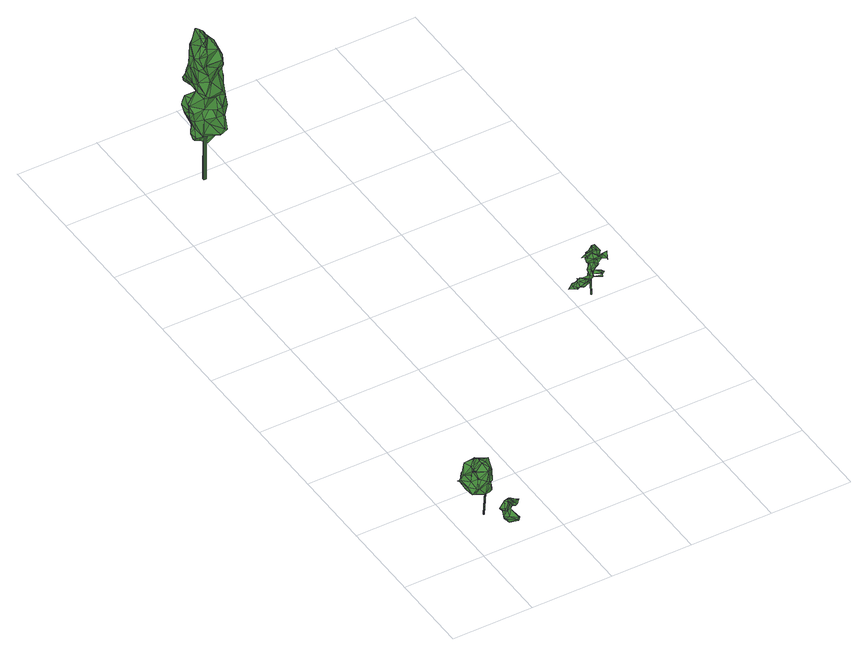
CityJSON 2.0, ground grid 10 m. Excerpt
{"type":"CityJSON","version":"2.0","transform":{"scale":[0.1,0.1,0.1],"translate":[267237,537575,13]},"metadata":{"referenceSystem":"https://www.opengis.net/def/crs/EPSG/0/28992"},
"CityObjects":{
"tree1":{"type":"SolitaryVegetationObject","attributes":{"gtid":462,"crown_width_m":5.28,"crown_median_z":17.94,"crown_r50_m":0.27,"crown_porosity":0.917,"trunk_H_m":4.08,"trunk_DBH_m":0.167,"trunk_radius_m":0.0835,"trunk_base_height_m":13.86,"original_gtid":"464"},"geometry":[{"type":"Solid","lod":"3","boundaries":[[[[0,1,2]],[[3,4,5]],[[6,5,4]],[[7,8,9]],[[10,11,12]],[[13,14,15]],[[16,17,18]],[[16,19,17]],[[20,6,21]],[[22,23,24]],[[25,26,27]],[[28,27,26]],[[29,30,31]],[[32,33,34]],[[18,17,35]],[[36,37,35]],[[32,16,38]],[[39,40,20]],[[3,0,41]],[[42,28,26]],[[43,44,39]],[[45,46,47]],[[34,33,19]],[[48,49,50]],[[51,52,53]],[[54,55,56]],[[57,45,58]],[[59,60,5]],[[35,19,36]],[[61,0,2]],[[57,58,51]],[[32,34,16]],[[62,27,63]],[[59,64,65]],[[7,58,45]],[[66,2,56]],[[34,19,16]],[[67,35,68]],[[67,18,35]],[[38,16,18]],[[49,48,69]],[[39,20,11]],[[70,71,24]],[[10,43,11]],[[72,25,73]],[[19,33,36]],[[12,11,21]],[[74,30,75]],[[23,76,24]],[[64,59,5]],[[26,77,42]],[[78,53,52]],[[7,79,8]],[[43,80,44]],[[81,69,48]],[[81,48,82]],[[32,38,14]],[[83,50,49]],[[84,46,85]],[[42,77,86]],[[87,21,6]],[[11,43,39]],[[2,1,88]],[[89,54,43]],[[21,11,20]],[[39,44,40]],[[80,90,91]],[[88,91,90]],[[66,61,2]],[[31,92,29]],[[65,60,59]],[[93,60,65]],[[33,94,36]],[[95,36,94]],[[85,96,53]],[[84,85,53]],[[30,74,31]],[[97,58,7]],[[98,58,97]],[[2,88,56]],[[74,75,46]],[[74,46,84]],[[95,99,100]],[[31,74,84]],[[56,55,66]],[[5,6,101]],[[5,101,102]],[[14,13,32]],[[103,42,104]],[[105,9,106]],[[105,106,107]],[[54,56,108]],[[8,107,106]],[[8,106,9]],[[57,51,85]],[[18,109,38]],[[29,110,30]],[[33,110,29]],[[36,95,37]],[[42,111,28]],[[53,78,112]],[[99,78,52]],[[56,88,108]],[[113,67,114]],[[115,116,54]],[[57,46,45]],[[85,46,57]],[[6,4,87]],[[117,64,102]],[[118,75,13]],[[76,63,119]],[[6,40,101]],[[6,20,40]],[[100,37,95]],[[53,96,51]],[[28,119,27]],[[63,27,119]],[[120,121,88]],[[98,51,58]],[[28,111,119]],[[82,18,67]],[[117,65,64]],[[35,37,114]],[[113,114,37]],[[85,51,96]],[[37,122,113]],[[123,113,122]],[[46,124,47]],[[125,47,124]],[[78,99,92]],[[81,126,105]],[[127,113,123]],[[127,123,86]],[[70,103,128]],[[37,100,122]],[[84,112,31]],[[128,71,70]],[[53,112,84]],[[123,122,128]],[[118,129,75]],[[52,130,23]],[[65,117,121]],[[70,42,103]],[[68,114,67]],[[111,42,70]],[[64,5,102]],[[89,3,41]],[[42,86,104]],[[97,76,98]],[[35,17,19]],[[119,111,24]],[[111,70,24]],[[119,24,76]],[[89,115,54]],[[22,24,71]],[[12,21,87]],[[54,108,80]],[[54,80,43]],[[26,25,131]],[[26,131,132]],[[93,133,0]],[[120,133,93]],[[0,133,1]],[[120,1,133]],[[33,32,110]],[[13,15,118]],[[83,107,8]],[[49,107,83]],[[69,107,49]],[[63,134,62]],[[9,62,134]],[[97,63,76]],[[62,9,105]],[[18,82,109]],[[3,5,60]],[[52,23,22]],[[14,38,109]],[[14,109,48]],[[118,15,135]],[[135,15,136]],[[75,124,46]],[[93,65,120]],[[41,0,61]],[[35,114,137]],[[44,80,138]],[[44,101,40]],[[89,10,12]],[[10,89,43]],[[100,71,128]],[[99,71,100]],[[22,71,99]],[[82,126,81]],[[13,110,32]],[[51,130,52]],[[47,125,79]],[[48,109,82]],[[23,130,76]],[[62,105,72]],[[86,123,104]],[[136,83,79]],[[136,79,125]],[[22,99,52]],[[107,69,105]],[[81,105,69]],[[118,135,129]],[[75,129,124]],[[3,60,0]],[[103,123,128]],[[104,123,103]],[[129,125,124]],[[129,135,125]],[[135,136,125]],[[67,139,82]],[[82,139,126]],[[8,79,83]],[[45,47,79]],[[45,79,7]],[[127,139,67]],[[33,29,94]],[[126,139,140]],[[25,126,140]],[[92,94,29]],[[30,110,75]],[[75,110,13]],[[127,86,77]],[[12,4,89]],[[89,4,3]],[[87,4,12]],[[116,61,66]],[[116,66,55]],[[54,116,55]],[[92,112,78]],[[92,31,112]],[[51,98,130]],[[76,130,98]],[[35,137,68]],[[14,50,15]],[[48,50,14]],[[141,117,102]],[[101,44,138]],[[141,102,138]],[[141,138,117]],[[101,138,102]],[[15,50,136]],[[136,50,83]],[[93,0,60]],[[120,65,121]],[[99,95,94]],[[108,90,80]],[[88,90,108]],[[88,1,120]],[[115,61,116]],[[41,115,89]],[[126,72,105]],[[25,72,126]],[[134,7,9]],[[97,134,63]],[[7,134,97]],[[26,132,142]],[[142,127,77]],[[142,77,26]],[[132,131,140]],[[25,140,131]],[[92,99,94]],[[27,73,25]],[[132,127,142]],[[72,73,62]],[[132,139,127]],[[61,115,41]],[[132,140,139]],[[27,62,73]],[[128,122,100]],[[113,143,67]],[[127,67,143]],[[127,143,113]],[[117,91,121]],[[88,121,91]],[[137,114,68]],[[80,91,138]],[[117,138,91]],[[144,145,146]],[[144,146,147]],[[147,146,148]],[[148,146,149]],[[146,145,150]],[[146,150,149]],[[149,150,151]],[[149,151,148]],[[150,145,151]],[[151,145,152]],[[151,152,148]],[[152,145,153]],[[152,153,148]],[[145,144,153]],[[153,144,147]],[[153,147,148]]]]}]},
"tree2":{"type":"SolitaryVegetationObject","attributes":{"gtid":69,"crown_width_m":4.61,"crown_median_z":26.15,"crown_r50_m":0.369,"crown_porosity":0.913,"trunk_H_m":12.74,"trunk_DBH_m":0.319,"trunk_radius_m":0.16,"trunk_base_height_m":13.41,"original_gtid":"69"},"geometry":[{"type":"Solid","lod":"3","boundaries":[[[[154,155,156]],[[157,158,159]],[[160,161,162]],[[157,163,164]],[[165,166,167]],[[165,168,166]],[[169,170,171]],[[172,173,174]],[[175,174,173]],[[176,177,178]],[[161,179,180]],[[181,182,183]],[[155,184,185]],[[186,159,187]],[[188,189,190]],[[172,191,173]],[[157,159,186]],[[192,193,194]],[[195,174,175]],[[196,197,179]],[[159,158,198]],[[199,177,176]],[[200,201,169]],[[202,203,204]],[[181,205,182]],[[206,207,208]],[[209,210,211]],[[212,213,188]],[[214,169,171]],[[154,156,160]],[[163,214,171]],[[215,188,216]],[[164,158,157]],[[217,197,218]],[[213,219,186]],[[191,172,220]],[[191,220,221]],[[186,187,213]],[[168,222,166]],[[223,224,225]],[[226,164,227]],[[226,227,192]],[[228,229,230]],[[215,231,232]],[[202,233,234]],[[157,219,163]],[[183,171,170]],[[235,236,237]],[[238,236,235]],[[239,240,235]],[[241,242,243]],[[216,231,215]],[[244,245,246]],[[244,246,247]],[[248,209,249]],[[211,249,209]],[[250,251,252]],[[239,253,240]],[[178,254,255]],[[176,178,255]],[[256,210,257]],[[245,210,256]],[[258,259,247]],[[254,242,255]],[[260,251,261]],[[160,162,154]],[[244,262,245]],[[202,242,263]],[[264,242,202]],[[190,216,188]],[[265,173,191]],[[197,217,209]],[[210,209,217]],[[266,257,217]],[[210,217,257]],[[228,230,267]],[[186,219,157]],[[194,182,268]],[[233,268,182]],[[212,232,219]],[[219,232,163]],[[212,215,232]],[[269,270,203]],[[271,238,272]],[[201,238,271]],[[230,229,189]],[[183,273,193]],[[183,193,171]],[[213,212,219]],[[235,240,272]],[[194,273,182]],[[182,273,183]],[[274,229,228]],[[275,242,241]],[[185,276,158]],[[183,170,272]],[[170,271,272]],[[277,278,268]],[[274,200,229]],[[212,188,215]],[[258,247,246]],[[200,216,190]],[[200,190,229]],[[202,204,233]],[[252,279,176]],[[247,259,250]],[[252,176,255]],[[261,259,174]],[[261,174,195]],[[260,280,279]],[[225,265,191]],[[206,218,196]],[[225,191,223]],[[221,223,191]],[[279,280,281]],[[259,251,250]],[[261,251,259]],[[279,251,260]],[[252,251,279]],[[208,282,283]],[[261,175,260]],[[232,231,163]],[[169,231,200]],[[284,180,179]],[[171,192,227]],[[240,253,243]],[[197,209,248]],[[197,248,284]],[[172,245,256]],[[172,256,257]],[[260,175,265]],[[260,265,280]],[[285,286,287]],[[175,288,195]],[[261,195,288]],[[261,288,175]],[[270,268,233]],[[265,225,280]],[[281,225,224]],[[281,280,225]],[[281,224,223]],[[267,167,228]],[[166,228,167]],[[249,275,241]],[[178,289,254]],[[272,240,181]],[[272,181,183]],[[165,167,267]],[[208,221,290]],[[196,179,161]],[[245,262,210]],[[291,211,262]],[[268,278,192]],[[268,192,194]],[[284,286,180]],[[155,154,165]],[[238,274,228]],[[267,184,292]],[[155,292,184]],[[273,194,193]],[[274,201,200]],[[248,286,284]],[[270,233,204]],[[293,263,289]],[[192,171,193]],[[241,294,249]],[[164,295,185]],[[158,164,185]],[[252,255,296]],[[252,296,250]],[[163,227,164]],[[295,164,226]],[[295,226,156]],[[163,171,227]],[[188,213,189]],[[297,281,283]],[[235,237,239]],[[168,180,286]],[[160,278,277]],[[156,278,160]],[[243,253,241]],[[277,270,298]],[[269,298,270]],[[293,177,199]],[[221,283,223]],[[289,178,177]],[[289,177,293]],[[170,201,271]],[[192,156,226]],[[192,278,156]],[[170,169,201]],[[253,294,241]],[[221,220,290]],[[289,263,254]],[[239,287,253]],[[203,299,269]],[[300,299,203]],[[265,175,173]],[[207,301,208]],[[302,275,291]],[[249,291,275]],[[222,285,237]],[[285,222,286]],[[168,286,222]],[[290,220,303]],[[243,242,264]],[[159,189,187]],[[198,189,159]],[[295,156,155]],[[295,155,185]],[[272,238,235]],[[201,274,238]],[[276,185,184]],[[238,304,236]],[[263,242,254]],[[238,228,304]],[[305,253,287]],[[230,276,184]],[[202,306,264]],[[234,306,202]],[[221,208,283]],[[284,179,197]],[[250,307,247]],[[297,283,199]],[[199,283,282]],[[255,242,275]],[[308,240,243]],[[308,243,264]],[[255,275,296]],[[180,162,161]],[[229,190,189]],[[216,200,231]],[[158,276,198]],[[214,231,169]],[[222,237,304]],[[187,189,213]],[[206,298,269]],[[207,206,269]],[[277,298,160]],[[160,298,161]],[[279,281,297]],[[279,297,176]],[[161,298,206]],[[166,304,228]],[[230,184,267]],[[248,249,305]],[[309,266,218]],[[281,223,283]],[[172,303,220]],[[296,302,307]],[[296,307,250]],[[244,247,307]],[[211,210,262]],[[266,303,257]],[[196,161,206]],[[291,249,211]],[[290,303,266]],[[246,174,258]],[[196,218,197]],[[262,244,307]],[[302,291,307]],[[172,257,303]],[[199,176,297]],[[266,217,218]],[[237,236,304]],[[222,304,166]],[[268,270,277]],[[155,165,292]],[[267,292,165]],[[270,204,203]],[[258,174,259]],[[172,174,245]],[[246,245,174]],[[168,165,162]],[[168,162,180]],[[154,162,165]],[[237,285,239]],[[239,285,287]],[[309,290,266]],[[302,296,275]],[[308,306,240]],[[286,305,287]],[[286,248,305]],[[282,299,199]],[[300,199,299]],[[240,306,181]],[[205,306,234]],[[181,306,205]],[[264,306,308]],[[309,310,290]],[[208,301,282]],[[218,310,309]],[[218,206,310]],[[263,311,202]],[[203,202,311]],[[282,301,299]],[[214,163,231]],[[262,307,291]],[[208,290,310]],[[198,312,189]],[[230,189,312]],[[276,230,312]],[[276,312,198]],[[300,293,199]],[[293,300,263]],[[311,263,300]],[[311,300,203]],[[208,310,206]],[[233,182,205]],[[233,205,234]],[[305,294,253]],[[305,249,294]],[[269,299,207]],[[301,207,299]],[[313,314,315]],[[313,315,316]],[[314,317,318]],[[314,318,315]],[[318,317,319]],[[318,319,315]],[[315,319,320]],[[315,320,316]],[[319,317,321]],[[319,321,320]],[[320,321,322]],[[320,322,316]],[[321,317,323]],[[321,323,322]],[[322,323,324]],[[322,324,316]],[[323,317,325]],[[323,325,324]],[[325,317,326]],[[325,326,324]],[[324,326,327]],[[324,327,316]],[[327,326,328]],[[327,328,316]],[[326,317,329]],[[326,329,328]],[[329,317,330]],[[329,330,328]],[[328,330,331]],[[328,331,316]],[[330,317,332]],[[330,332,331]],[[331,332,333]],[[331,333,316]],[[332,317,334]],[[332,334,333]],[[333,334,335]],[[333,335,316]],[[334,317,336]],[[334,336,335]],[[335,336,313]],[[335,313,316]],[[336,317,314]],[[336,314,313]]]]}]},
"tree3":{"type":"SolitaryVegetationObject","attributes":{"gtid":503,"crown_width_m":3.07,"crown_median_z":16.5,"crown_r50_m":0.239,"crown_porosity":0.937,"trunk_H_m":3.02,"trunk_DBH_m":0.0746,"trunk_radius_m":0.0373,"trunk_base_height_m":13.48,"original_gtid":"505"},"geometry":[{"type":"MultiSurface","lod":"3","boundaries":[[[337,338,339]],[[340,341,342]],[[343,342,341]],[[343,341,344]],[[345,338,346]],[[347,348,349]],[[350,351,352]],[[353,354,355]],[[356,354,353]],[[357,358,359]],[[360,361,362]],[[363,364,365]],[[366,367,356]],[[368,337,369]],[[337,339,369]],[[370,371,352]],[[372,373,374]],[[375,366,376]],[[377,378,344]],[[379,377,344]],[[380,381,382]],[[366,375,367]],[[383,384,351]],[[370,352,385]],[[386,356,367]],[[348,387,365]],[[388,389,390]],[[354,391,355]],[[392,377,349]],[[356,381,366]],[[393,357,394]],[[388,395,342]],[[396,385,352]],[[397,398,399]],[[400,338,401]],[[402,382,403]],[[404,358,357]],[[352,371,350]],[[373,405,406]],[[393,407,346]],[[408,409,368]],[[357,395,394]],[[410,355,391]],[[355,410,411]],[[337,412,404]],[[412,400,413]],[[360,414,361]],[[379,415,416]],[[385,417,390]],[[418,413,400]],[[368,409,412]],[[337,368,412]],[[339,338,408]],[[407,419,420]],[[421,417,347]],[[422,376,380]],[[411,358,404]],[[347,417,389]],[[421,423,417]],[[361,414,424]],[[361,424,362]],[[410,358,411]],[[350,397,384]],[[379,416,377]],[[403,425,402]],[[420,415,341]],[[366,381,380]],[[376,366,380]],[[369,426,427]],[[428,370,396]],[[363,365,396]],[[429,362,430]],[[426,431,427]],[[427,431,339]],[[427,339,432]],[[408,432,339]],[[401,359,400]],[[359,358,410]],[[416,433,434]],[[382,381,425]],[[382,425,403]],[[348,363,387]],[[365,364,435]],[[347,344,364]],[[339,431,426]],[[379,344,415]],[[356,353,381]],[[425,381,353]],[[362,429,360]],[[364,344,378]],[[429,421,423]],[[375,376,412]],[[429,430,360]],[[354,386,418]],[[386,436,413]],[[377,347,349]],[[386,367,422]],[[408,400,409]],[[350,384,383]],[[377,416,437]],[[438,399,374]],[[422,412,413]],[[401,345,340]],[[354,418,391]],[[353,355,380]],[[400,359,418]],[[391,418,359]],[[391,359,410]],[[389,385,396]],[[339,426,369]],[[364,378,348]],[[364,348,435]],[[396,370,385]],[[352,363,396]],[[372,405,373]],[[365,428,396]],[[378,392,348]],[[350,371,397]],[[353,380,425]],[[411,439,380]],[[413,439,411]],[[364,363,347]],[[342,343,388]],[[348,365,435]],[[385,390,389]],[[434,421,437]],[[344,341,415]],[[349,348,392]],[[372,398,405]],[[373,399,438]],[[384,438,399]],[[384,399,373]],[[394,388,390]],[[394,390,417]],[[378,377,392]],[[343,344,389]],[[347,389,344]],[[374,373,438]],[[343,389,388]],[[428,371,370]],[[428,397,371]],[[427,432,369]],[[350,383,351]],[[413,436,439]],[[380,439,436]],[[380,382,425]],[[368,432,408]],[[382,402,425]],[[338,400,408]],[[372,399,398]],[[345,346,407]],[[422,413,376]],[[413,412,376]],[[348,347,363]],[[417,385,389]],[[380,436,422]],[[375,422,367]],[[345,407,420]],[[357,440,404]],[[337,404,440]],[[428,398,397]],[[351,363,352]],[[401,338,345]],[[357,393,346]],[[424,414,419]],[[421,394,417]],[[413,404,412]],[[422,375,412]],[[411,404,413]],[[433,419,407]],[[374,399,372]],[[421,434,394]],[[393,394,434]],[[393,433,407]],[[422,436,386]],[[416,430,419]],[[416,419,433]],[[380,355,411]],[[418,386,413]],[[398,365,405]],[[398,428,365]],[[412,409,400]],[[347,437,421]],[[377,437,347]],[[434,433,393]],[[340,395,401]],[[359,401,395]],[[359,395,357]],[[346,337,440]],[[346,440,357]],[[368,369,432]],[[337,346,338]],[[342,395,340]],[[388,394,395]],[[360,430,416]],[[424,430,362]],[[345,341,340]],[[434,437,416]],[[406,405,365]],[[399,384,397]],[[383,384,438]],[[424,419,430]],[[365,387,363]],[[365,363,406]],[[416,415,419]],[[360,416,419]],[[360,419,414]],[[420,419,415]],[[406,363,351]],[[386,354,356]],[[345,433,341]],[[420,341,433]],[[420,433,345]],[[406,384,373]],[[351,384,406]],[[441,442,443]],[[441,443,444]],[[444,443,445]],[[443,442,446]],[[443,446,445]],[[446,442,445]],[[445,442,447]],[[442,441,447]],[[447,441,448]],[[447,448,445]],[[448,441,444]],[[448,444,445]]]}]}
},
"vertices":[
[58,23,42],[49,21,44],[49,16,46],[47,24,34],[49,20,26],[45,32,30],[51,24,21],[46,64,63],[45,72,65],[45,65,75],[49,9,30],[48,10,27],[52,11,28],[28,76,46],[28,83,55],[30,80,55],[16,75,53],[12,70,55],[16,73,59],[14,71,52],[43,18,19],[53,15,20],[23,48,54],[35,51,54],[34,45,61],[30,63,83],[32,57,80],[36,56,80],[36,48,79],[23,62,37],[27,66,34],[27,60,35],[20,75,47],[18,65,43],[15,74,51],[10,66,56],[13,60,49],[13,55,55],[19,79,55],[39,18,26],[38,21,25],[51,22,42],[34,47,74],[41,15,31],[38,21,27],[42,65,53],[39,65,41],[44,71,50],[30,80,67],[37,81,68],[35,80,65],[40,51,49],[30,46,45],[38,50,41],[44,16,43],[45,14,45],[45,16,46],[35,63,48],[42,59,55],[55,35,36],[55,30,38],[50,13,46],[43,63,78],[42,53,69],[49,36,34],[51,34,39],[47,12,46],[16,68,62],[7,64,61],[35,80,69],[31,45,63],[21,45,55],[33,64,78],[33,62,79],[32,65,33],[35,73,39],[38,45,61],[22,53,74],[30,48,43],[42,72,63],[42,21,34],[29,73,75],[21,76,71],[40,79,66],[36,59,33],[43,55,42],[22,52,74],[53,16,20],[45,22,44],[45,21,36],[45,22,37],[47,28,39],[26,55,44],[54,28,41],[17,57,45],[15,54,47],[41,51,42],[41,56,58],[41,55,56],[19,49,47],[13,46,51],[41,30,28],[40,34,29],[25,47,66],[23,48,68],[34,72,75],[38,66,70],[39,77,69],[43,18,45],[27,76,66],[24,69,40],[35,47,75],[34,55,38],[18,57,59],[9,63,61],[46,19,44],[46,14,45],[45,32,39],[34,73,46],[39,50,71],[51,28,41],[48,31,40],[19,47,56],[23,51,65],[42,73,47],[45,75,50],[29,70,77],[21,59,71],[19,43,58],[41,74,47],[37,51,52],[32,62,79],[23,60,71],[51,23,42],[44,60,68],[41,73,50],[36,73,57],[5,63,62],[42,25,31],[24,67,71],[27,66,72],[43,29,31],[25,55,72],[23,65,60],[33,54,9],[32,54,9],[33,55,9],[35,53,49],[34,53,49],[34,54,49],[32,55,9],[33,53,49],[33,52,49],[34,52,49],
[62,669,158],[61,670,166],[51,674,158],[56,678,205],[52,674,191],[60,674,203],[56,667,142],[59,666,138],[66,672,153],[53,694,197],[49,680,188],[78,679,163],[86,680,164],[84,678,167],[79,680,155],[60,704,187],[63,704,175],[54,699,177],[79,674,72],[73,686,72],[80,681,70],[69,690,55],[54,709,90],[51,707,101],[51,708,101],[75,672,132],[78,669,138],[67,705,150],[52,704,148],[57,705,161],[62,677,175],[55,671,178],[58,675,209],[62,678,209],[66,690,213],[71,689,204],[70,691,206],[58,682,73],[50,689,170],[51,695,167],[50,698,157],[72,689,53],[73,674,128],[77,668,116],[61,673,197],[47,697,101],[77,698,190],[77,698,181],[64,695,127],[45,686,122],[59,688,137],[52,709,140],[57,672,119],[46,676,114],[49,679,100],[89,677,108],[83,672,100],[90,680,105],[63,692,215],[63,679,211],[57,703,189],[64,700,210],[68,697,207],[81,671,101],[72,670,114],[58,682,212],[59,676,81],[56,673,80],[86,683,157],[51,680,75],[50,684,71],[52,684,69],[50,682,174],[53,687,184],[86,682,177],[80,690,194],[80,681,188],[63,701,202],[61,698,213],[53,701,140],[52,707,137],[84,701,157],[84,689,166],[86,695,158],[80,695,176],[88,697,148],[81,706,143],[84,703,123],[70,706,115],[82,705,129],[92,691,81],[86,675,80],[90,687,73],[89,696,77],[85,675,125],[92,693,117],[86,700,80],[71,697,65],[68,707,81],[85,702,132],[54,709,112],[66,711,97],[84,669,81],[81,669,83],[88,690,70],[84,693,69],[67,697,64],[72,694,57],[90,686,97],[53,707,115],[72,704,127],[62,690,60],[73,673,100],[81,674,177],[51,686,148],[45,683,121],[53,683,140],[67,699,173],[74,704,159],[50,699,158],[80,696,187],[75,706,109],[62,674,190],[51,677,142],[51,677,153],[59,703,75],[61,696,66],[49,688,77],[46,684,102],[52,683,86],[84,673,128],[88,689,151],[86,680,138],[91,689,140],[72,690,53],[50,707,107],[61,680,97],[89,695,103],[64,681,170],[48,705,106],[90,693,121],[51,675,174],[72,706,92],[56,694,88],[55,670,136],[46,686,110],[47,687,110],[44,681,104],[84,700,100],[68,680,88],[86,687,169],[88,691,124],[68,702,136],[87,697,91],[77,705,131],[71,682,110],[60,685,113],[61,691,115],[67,684,191],[69,688,132],[69,690,4],[69,689,132],[67,688,132],[68,689,4],[69,691,4],[68,691,4],[68,690,132],[67,691,4],[67,690,132],[66,691,4],[66,689,132],[66,690,4],[66,689,4],[66,688,132],[66,687,132],[66,688,4],[67,688,4],[67,687,132],[68,688,4],[68,687,132],[69,688,4],[69,687,132],[69,689,4],
[337,312,47],[338,315,48],[345,314,43],[325,321,41],[325,316,35],[323,315,37],[322,315,35],[322,316,27],[333,317,40],[334,314,40],[318,309,25],[310,311,20],[316,309,20],[304,302,29],[304,302,28],[310,302,31],[323,309,65],[324,317,61],[320,317,60],[326,314,69],[329,314,44],[319,313,49],[323,317,49],[336,311,27],[340,312,28],[340,311,28],[310,311,29],[315,313,25],[309,313,29],[327,306,68],[330,315,68],[340,315,50],[345,313,44],[311,301,37],[306,305,34],[299,310,30],[297,310,27],[292,306,28],[333,307,64],[328,305,61],[322,311,21],[317,313,22],[327,316,24],[323,309,64],[324,308,68],[316,306,64],[300,300,29],[300,303,30],[316,302,35],[328,316,66],[305,308,21],[319,312,40],[320,309,34],[320,308,34],[324,317,59],[315,312,16],[330,313,38],[324,312,38],[326,318,44],[311,308,34],[303,306,33],[303,308,33],[297,305,30],[331,319,51],[330,321,46],[310,309,62],[313,308,66],[327,311,52],[301,310,30],[302,309,30],[336,315,38],[340,316,50],[334,314,48],[319,316,52],[320,313,55],[332,309,55],[327,315,57],[339,315,28],[327,318,26],[328,315,27],[323,305,34],[328,317,57],[331,317,31],[331,317,32],[324,306,32],[328,308,63],[333,302,31],[339,314,28],[315,309,65],[346,313,41],[345,314,44],[307,308,36],[334,305,31],[337,311,28],[346,314,41],[345,314,53],[329,314,34],[325,312,33],[310,318,27],[324,316,61],[323,309,32],[297,302,29],[324,316,59],[333,314,47],[323,309,5],[322,309,5],[323,310,5],[323,312,35],[322,312,35],[322,310,5],[322,311,35],[323,311,35]
]}
